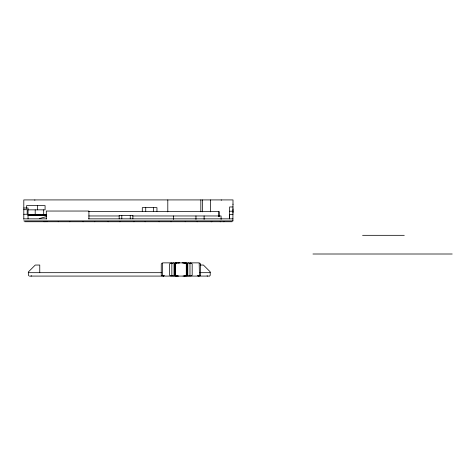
<?xml version="1.0" encoding="UTF-8"?>
<svg xmlns="http://www.w3.org/2000/svg" width="476" height="476" viewBox="0 0 476 476"><rect width="100%" height="100%" fill="white"/><g stroke="black" fill="none" stroke-linecap="round" stroke-linejoin="round"><path stroke-width="0.71" d="M229.616 218.853L229.616 214.611L233.008 214.611M233.008 213.081L233.002 208.774M233.002 204.424L233.008 204.121M199.468 275.229L199.26 275.937M199.444 275.777L199.182 263.061M199.462 275.312L198.331 276.08M43.792 215.336L44.107 214.95M34.647 215.093L31 214.979L31.743 214.95M27.905 215.128L28.965 214.956L28.56 214.95M162.649 263.061L162.381 275.777M30.72 215.093L28.453 215.093M23.8 219.252L23.8 199.92L233.008 199.92L232.895 220.894M31.63 275.83L31.029 276.08M43.941 215.081L43.322 215.033M209.69 276.015L210.214 275.312L210.208 271.832L203.413 265.043L200.206 265.043M69.859 221.637L69.407 221.739M94.801 221.637L94.343 221.739M171.33 263.389L171.687 263.21M162.179 262.984L161.257 264.049L161.257 275.229L161.81 275.949M33.82 214.974L34.093 214.95M34.373 215.336L40.537 215.093M119.964 221.673L119.571 221.739M145.495 221.673L145.097 221.739M171.348 221.673L170.944 221.739M197.522 221.673L197.112 221.739M224.035 221.673L223.625 221.739M199.783 276.032L200.563 275.42A0.851 0.422 -90 0 0 200.569 275.229L200.569 264.049L199.652 262.984M184.498 275.83L183.046 276.08M184.331 276.015L184.991 275.83M184.825 276.015L186.289 275.312L186.283 263.936L185.456 263.21L183.224 262.865M185.325 276.015L186.782 275.312L186.794 264.049L186.312 263.389L185.021 262.954M186.027 276.015L187.294 275.229L187.294 264.049L186.806 263.389L185.521 262.954M186.527 276.015L187.788 275.229L187.788 264.049L187.306 263.389L186.015 262.954M187.52 276.015L188.187 275.83M188.722 276.015L189.983 275.229L189.983 264.049L189.502 263.389L188.21 262.954M189.716 276.015L190.382 275.83M190.918 276.015L192.179 275.229L192.179 264.049L191.697 263.389L190.406 262.954M39.52 218.514L46.624 216.556M43.619 215.093L45.428 215.003M31.993 215.188L33.748 215.027M30.565 215.134L35.754 214.95L27.983 214.95L29.464 215.093M171.419 262.954L170.134 263.389L169.646 264.049L169.646 275.229L170.914 276.015M173.615 262.954L172.33 263.389L171.842 264.049L171.842 275.229L173.109 276.015M175.811 262.954L174.525 263.389L174.037 264.049L174.037 275.229L175.305 276.015M176.31 262.954L175.019 263.389L174.537 264.049L174.537 275.229L175.805 276.015M176.804 262.954L175.519 263.389L175.037 264.049L175.037 275.229L176.298 276.015M34.076 215.093L35.581 214.985M32.392 215.128L33.13 214.979L32.487 214.95M39.425 215.081L39.865 214.997M163.494 276.08L163.976 275.777A0.678 0.399 90 0 0 164.089 275.295L163.494 276.08L162.364 275.229M31.255 215.188L32.481 215.009M30.845 215.116L31.487 215.128M44.078 215.188L46.249 215.063L45.107 215.093M33.951 215.116L35.2 215.093M46.351 215.093L45.256 215.188M38.038 215.188L38.693 215.116M45.196 214.991L45.696 214.95M179.107 262.865L176.804 263.061L175.543 263.936L175.543 275.312L177.001 276.015M178.506 262.954L179.601 262.865M41.323 215.081L46.095 214.997M30.226 215.003L28.822 215.003M32.719 215.128L37.574 215.039M39.347 215.027L43.399 215.069M35.283 215.188L37.979 215.116M44.268 215.134L45.625 215.093M38.949 214.979L34.224 214.979M40.293 214.95L37.949 214.95L40.293 214.997M211.16 221.739L211.641 221.739M44.054 221.685L47.344 221.655M233.008 206.965L229.616 206.965L229.616 217.776M23.8 207.988L28.048 207.988L28.048 218.853M23.8 209.684L27.197 209.684L27.197 214.271L23.8 214.271M28.001 209.851L45.083 209.851L45.083 205.608L26.626 205.608L26.626 208.44M229.616 211.213L233.008 211.213M88.524 211.552L219.246 211.552L219.246 216.645M46.713 214.95L40.877 214.962M45.012 215.093L45.315 215.093M29.25 215.336L29.768 215.336M45.375 215.336L46.398 215.336M88.75 215.967L119.214 215.967M132.59 215.967L221.084 215.967L221.084 219.484M23.8 218.853L46.707 218.853M88.441 218.853L233.008 218.853M23.8 220.894L233.008 220.894M24.651 221.739L232.163 221.739M362.575 235.322L404.279 235.322M312.952 254.005L452.2 254.005M163.006 262.865L198.825 262.865M28.483 272.683L161.739 272.683M199.878 272.683L210.214 272.683M29.328 276.08L209.369 276.08M42.394 214.991L43.191 214.997M29.072 215.081L30.922 215.093M32.63 214.95L35.022 214.979L32.725 214.991M37.342 214.95L37.669 214.956M39.115 215.128L39.806 215.146M32.428 214.956L33.332 214.991M182.225 262.865L183.825 262.954M178.78 276.08L177.334 275.83M211.874 221.739L211.404 221.608M185.658 221.739L185.188 221.608M159.531 221.739L159.073 221.608M133.964 221.739L133.506 221.608M108.528 221.739L108.076 221.608M35.016 215.116L34.165 215.087M83.33 221.739L82.883 221.608M58.655 221.739L58.215 221.608M207.667 276.08L207.066 275.83M27.983 214.95L28.435 215.128M176.834 275.83L177.5 276.015M175.84 275.83L176.507 276.015M173.645 275.83L174.311 276.015M171.449 275.83L172.116 276.015M190.138 263.21L190.495 263.389M185.747 263.21L186.104 263.389M185.253 263.21L185.61 263.389M184.753 263.21L185.11 263.389M28.727 275.83C28.667 276.181 27.977 272.534 28.483 271.832L35.272 265.043L39.764 265.043L39.764 272.683M162.566 275.937L162.37 275.312M31.005 214.95L30.684 215.164M229.616 217.931L229.616 218.365M221.245 199.92L221.245 200.342M218.728 211.552L218.728 216.645M210.594 199.92L210.594 211.868M204.103 215.967L204.103 219.484M202.615 199.92L202.615 211.868M200.83 199.92L200.83 211.778M195.957 215.967L195.957 219.484M173.538 215.967L173.538 219.484M167.802 199.92L167.802 211.868M156.949 211.356L156.949 207.643L142.288 207.643L142.288 211.356M153.504 207.643L153.504 211.552M145.733 207.643L145.733 211.552M132.881 218.853L132.881 215.455L119.178 215.455L119.178 218.853M130.251 215.455L130.251 218.853M121.802 215.455L121.802 218.853M88.923 218.853L88.923 211.041L46.303 211.041L46.303 218.853M43.679 209.851L43.679 214.95M37.39 205.608L37.39 209.851M35.2 209.851L35.2 215.057M34.837 199.92L34.837 200.342M45.851 215.223L45.851 215.223M220.638 221.637L220.239 221.739L220.638 221.637M42.703 214.979L42.703 214.979M198.129 276.026L197.855 275.777A0.672 0.393 -90 0 1 197.754 275.473L198.117 276.015"/></g></svg>
